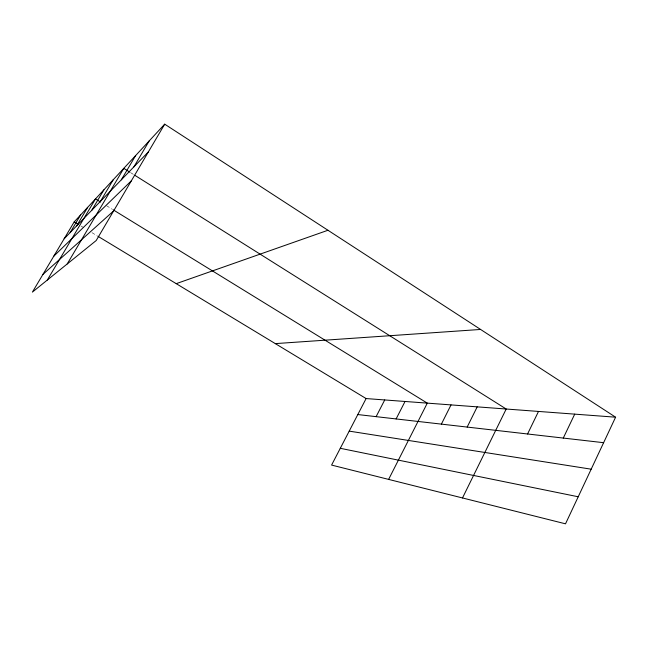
<?xml version="1.0" encoding="UTF-8"?>
<svg xmlns="http://www.w3.org/2000/svg" width="648" height="648" viewBox="0 0 648 648"><rect width="100%" height="100%" fill="white"/><g stroke="black" fill="none" stroke-linecap="round" stroke-linejoin="round"><path stroke-width="0.49" stroke-dasharray="3.24 2.43" d="M80.951 226.006L84.337 228.047M91.951 232.656L97.03 235.726M106.515 205.708L112.452 209.361M130.58 172.619L133.974 174.758"/><path stroke-width="0.97" d="M615.6 417.19L565.518 523.827L331.582 465.078L366.112 398.561L615.6 417.19L164.705 124.173L74.188 221.908L32.4 292.102L96.196 240.538L164.705 124.173M563.282 438.072L574.719 414.137M527.569 433.982L538.504 411.431M462.502 497.956L506.201 409.018L134.825 175.292M467.159 427.073L477.203 406.855M441.385 424.124L451.032 404.903M388.622 479.407L427.299 403.129L113.303 209.887M396.106 418.94L405.041 401.468M376.115 416.656L384.726 399.954M133.893 166.852L149.186 140.932M67.206 263.963L123.792 168.35L129.73 172.093M121.306 179.836L135.667 155.528M76.667 225.86L87.666 207.352M47.296 280.058L95.483 198.92L100.57 202.046M91.749 210.316L103.899 189.832M100.464 201.326L113.27 179.707M70.106 232.624L80.603 214.974M64.144 238.772L148.36 151.932M53.743 256.244L131.35 180.824M42.954 274.379L113.611 210.948M176.224 283.654L327.961 230.267M275.311 343.618L480.589 329.451M357.809 414.558L603.628 442.689M349.207 431.123L591.179 469.184M340.289 448.303L578.219 496.773M74.188 221.908L78.416 224.467M97.872 236.245L366.112 398.561"/></g></svg>
